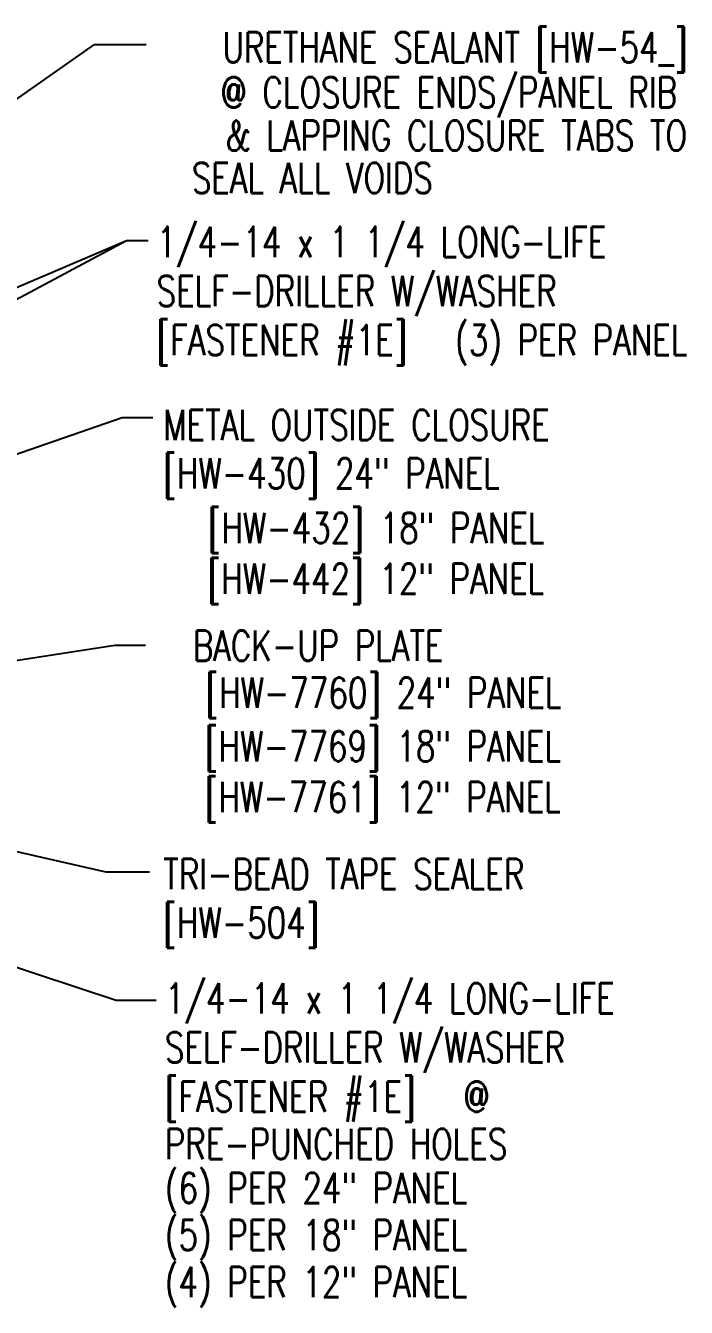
# Model space of a CAD drawing. Header units: inches. Extents: x 4.9 to 41.2, y 6.3 to 41.2.
# Drawn here: x 33.02 to 41.18, y 14.47 to 30.32 of the extents above; entities that cross this region are included whole.
import ezdxf
from ezdxf.enums import TextEntityAlignment as Align

# ---------------------------------------------------------------- set-up
doc = ezdxf.new("R2010")
doc.units = ezdxf.units.IN
doc.header["$MEASUREMENT"] = 0
doc.layers.add('DIM', color=7, linetype='Continuous')
doc.layers.add('TEXT', color=2, linetype='Continuous')
doc.styles.add('TEXT1', font='ROMANS.shx', dxfattribs={"width": 0.75, "height": 0.375})
doc.dimstyles.new('DETAIL$7', dxfattribs={"dimscale": 4, "dimtxt": 0.09375, "dimasz": 0.125, "dimexe": 0.0625, "dimexo": 0.125, "dimgap": 0.0625, "dimtad": 1, "dimdec": 4, "dimzin": 3, "dimdsep": 46, "dimlunit": 4, "dimtxsty": 'TEXT1', "dimblk": 'ARCHTICK', "dimcen": 0.0625, "dimclrd": 7, "dimclre": 7, "dimclrt": 2, "dimadec": 0, "dimazin": 0, "dimtfac": 0.59375, "dimtdec": 4, "dimtmove": 0, "dimatfit": 3, "dimfxl": 0, "dimfrac": 2, "dimtolj": 1, "dimtzin": 3, "dimarcsym": 0})

# ---------------------------------------------------------------- blocks, each defined once
blk = doc.blocks.new('_ArchTick')
at = {"color": 0, "linetype": 'ByBlock', "const_width": 0.15}
blk.add_lwpolyline([(-0.5, -0.5), (0.5, 0.5)], dxfattribs=at)
blk = doc.blocks.new('FD-F1e')
at = {"layer": 'TEXT', "style": 'TEXT1', "width": 0.75}
for s, p in [('1/4-14 x 1 1/4 LONG-LIFE', (0.0047, -0.0408)), ('SELF-DRILLER W/WASHER', (0.0047, -0.1926)), ('[FASTENER #1E]', (0.0047, -0.3444))]:
    blk.add_text(s, height=0.09375, dxfattribs=at).set_placement(p)
blk.add_attdef('(QUANTITY)', (0.9263, -0.3444), '', height=0.0938, dxfattribs=at)
at = {"layer": 'TEXT', "style": 'TEXT1', "flags": 1}
for tag, p in [('Description', (0.0245, -0.5337)), ('Multiple', (0.0245, -0.5337)), ('Color', (0.0245, -0.5337)), ('Calc', (0.0245, -0.5337)), ('Opt1', (0.0245, -0.5337)), ('Opt2', (0.0245, -0.5337)), ('Opt3', (0.0245, -0.5337)), ('Part', (0.0245, -0.5337)), ('Spare1', (0.0245, -0.7212)), ('Spare2', (0.0245, -0.7212)), ('Spare3', (0.0245, -0.7212)), ('Spare4', (0.0245, -0.7212)), ('Spare5', (0.0245, -0.7212)), ('Spare6', (0.0245, -0.7212)), ('Spare7', (0.0245, -0.7212)), ('Spare8', (0.0245, -0.7212)), ('Spare9', (0.0245, -0.7212)), ('Spare10', (0.0245, -0.7212))]:
    blk.add_attdef(tag, p, '', height=0.0938, dxfattribs=at)
blk = doc.blocks.new('dsc-HW-430')
at = {"layer": 'TEXT', "style": 'TEXT1', "width": 0.75}
for s, p in [('METAL OUTSIDE CLOSURE', (0, 0)), ('[HW-430] 24" PANEL', (0, -0.6))]:
    blk.add_text(s, height=0.375, dxfattribs=at).set_placement(p)
at = {"layer": 'TEXT', "style": 'TEXT1', "flags": 1}
for tag, p in [('COLOR', (0, -1.2)), ('CALC', (0, -1.2)), ('OPT1', (0, -1.2)), ('OPT2', (0, -1.2)), ('OPT3', (0, -1.2)), ('GAGE', (0, -1.2)), ('SHPLN', (0, -1.2)), ('PART', (0, -1.2)), ('DESCRIPTION', (0, -1.2)), ('MULTIPLE', (0, -1.2)), ('SPARE1', (0, -1.8)), ('SPARE2', (0, -1.8)), ('SPARE3', (0, -1.8)), ('SPARE4', (0, -1.8)), ('SPARE5', (0, -1.8)), ('SPARE6', (0, -1.8)), ('SPARE7', (0, -1.8)), ('SPARE8', (0, -1.8)), ('SPARE9', (0, -1.8)), ('SPARE10', (0, -1.8))]:
    blk.add_attdef(tag, p, '', height=0.375, dxfattribs=at)
blk = doc.blocks.new('dsc-HW-504')
at = {"layer": 'TEXT', "style": 'TEXT1', "width": 0.75}
for s, p in [('TRI-BEAD TAPE SEALER', (0, 0)), ('[HW-504]', (0, -0.6))]:
    blk.add_text(s, height=0.375, dxfattribs=at).set_placement(p)
at = {"layer": 'TEXT', "style": 'TEXT1', "flags": 1}
for tag, p in [('COLOR', (0, -1.2)), ('CALC', (0, -1.2)), ('OPT1', (0, -1.2)), ('OPT2', (0, -1.2)), ('OPT3', (0, -1.2)), ('GAGE', (0, -1.2)), ('SHPLN', (0, -1.2)), ('PART', (0, -1.2)), ('DESCRIPTION', (0, -1.2)), ('MULTIPLE', (0, -1.2)), ('SPARE1', (0, -1.8)), ('SPARE2', (0, -1.8)), ('SPARE3', (0, -1.8)), ('SPARE4', (0, -1.8)), ('SPARE5', (0, -1.8)), ('SPARE6', (0, -1.8)), ('SPARE7', (0, -1.8)), ('SPARE8', (0, -1.8)), ('SPARE9', (0, -1.8)), ('SPARE10', (0, -1.8))]:
    blk.add_attdef(tag, p, '', height=0.375, dxfattribs=at)

msp = doc.modelspace()

# ---------------------------------------------------------------- block references
for name, p in [('dsc-HW-430', (34.72145, 25.19158)), ('dsc-HW-504', (34.7214, 19.63772))]:
    msp.add_blockref(name, p)
at = {"layer": 'TEXT', "xscale": 4, "yscale": 4, "zscale": 4}
for p, values in [((34.62094, 27.61759), {'(QUANTITY)': '(3) PER PANEL'}), ((34.72374, 18.26485), {'(QUANTITY)': '@'})]:
    msp.add_blockref('FD-F1e', p, dxfattribs=at).add_auto_attribs(values)

# ---------------------------------------------------------------- texts
at = {"layer": 'TEXT', "style": 'TEXT1', "width": 0.75}
for s, p in [('URETHANE SEALANT [HW-54_]', (41.20163, 29.86082)), ('@ CLOSURE ENDS/PANEL RIB', (41.06854, 29.3046)), ('& LAPPING CLOSURE TABS TO', (41.19035, 28.77027)), ('SEAL ALL VOIDS', (38.05149, 28.24487)), ('[HW-432] 18" PANEL', (39.43099, 23.91875)), ('[HW-442] 12" PANEL', (39.42796, 23.28915)), ('BACK-UP PLATE', (38.18364, 22.46082)), ('[HW-7760] 24" PANEL', (39.64196, 21.88047)), ('[HW-7769] 18" PANEL', (39.63657, 21.21903)), ('[HW-7761] 12" PANEL', (39.63354, 20.58943))]:
    msp.add_text(s, height=0.375, dxfattribs=at).set_placement(p, align=Align.RIGHT)
for s, p in [('PRE-PUNCHED HOLES', (34.74074, 16.30091)), ('(6) PER 24" PANEL', (34.74074, 15.75656)), ('(5) PER 18" PANEL', (34.74074, 15.17493)), ('(4) PER 12" PANEL', (34.74074, 14.5933))]:
    msp.add_text(s, height=0.375, dxfattribs=at).set_placement(p)

# ---------------------------------------------------------------- leaders
at = {"layer": 'DIM'}
for points in [[(25.12404, 25.04087), (34.1159, 31.49092), (34.53063, 31.49092)], [(25.82673, 24.42872), (33.87147, 30.08381), (34.50944, 30.08381)], [(25.52056, 23.92011), (34.2649, 27.65932), (34.29966, 27.65932)], [(25.68455, 23.06466), (34.2649, 27.65932), (34.53631, 27.65932)], [(26.10148, 22.65229), (34.21498, 25.47235), (34.59363, 25.47235)], [(27.36616, 21.61357), (34.1222, 22.65727), (34.50085, 22.65727)], [(25.96475, 21.69382), (34.01081, 19.85379), (34.55237, 19.85379)], [(25.70013, 21.0472), (34.13987, 18.26655), (34.6319, 18.26655)]]:
    msp.add_leader(points, dimstyle='DETAIL$7', dxfattribs=at)

doc.saveas('drawing.dxf')
